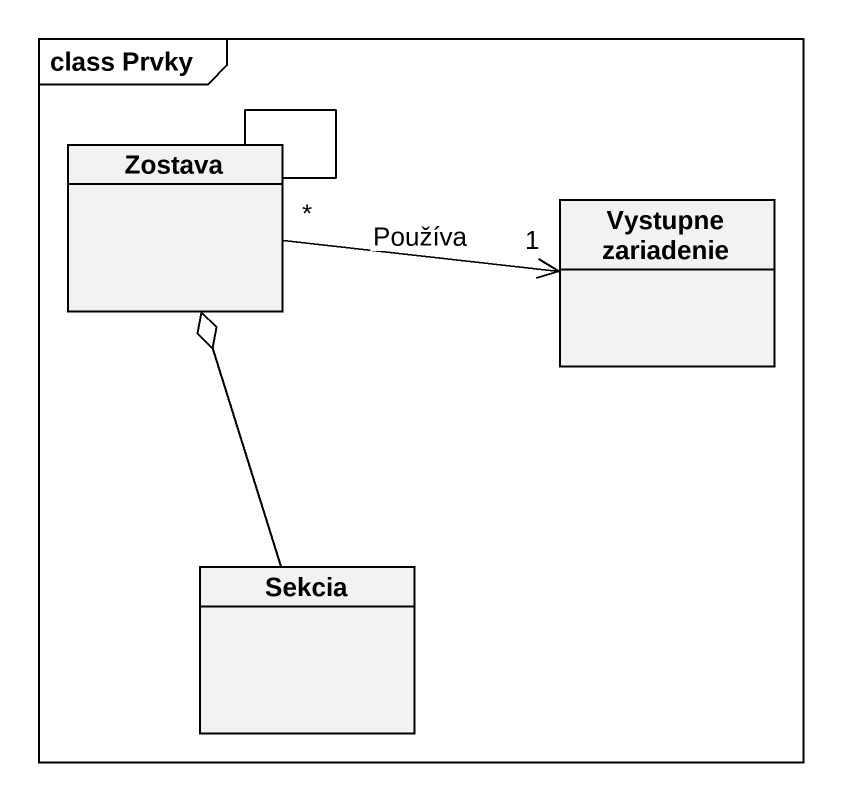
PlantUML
@startuml
mainframe class Prvky
hide circle
hide empty members
class Zostava
class "Vystupne zariadenie" as Vystupne_zariadenie
class Sekcia
Zostava -- Zostava
Zostava "*" -right-> "1" Vystupne_zariadenie : Používa
Zostava o-- Sekcia
@enduml
